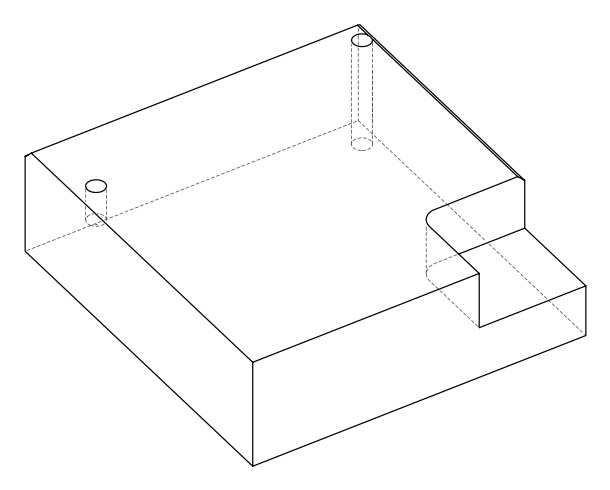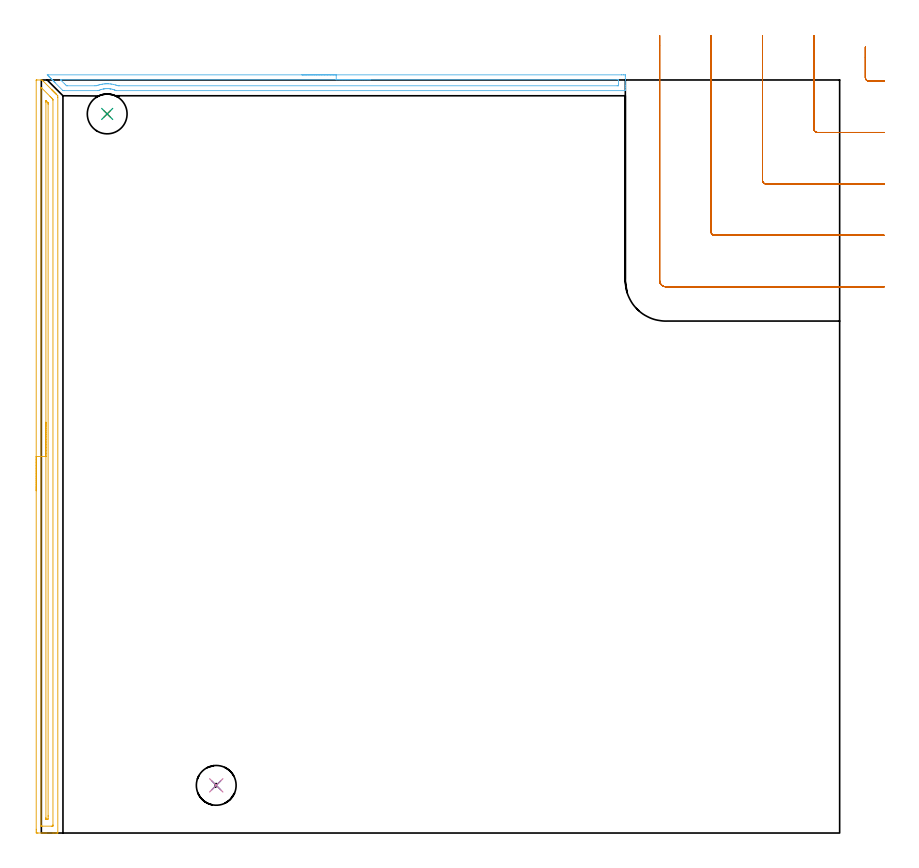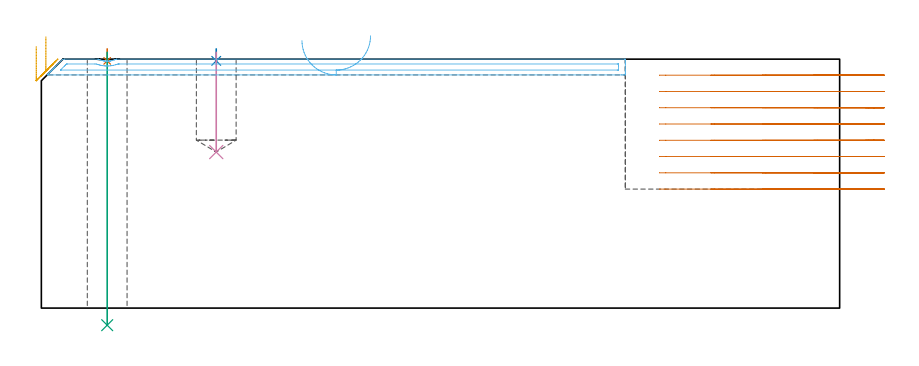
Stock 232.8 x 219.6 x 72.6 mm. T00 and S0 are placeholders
(PLAN: 7 operations, 3 tool changes, 15.9 min)
(1 SPOT_DRILL | STEP1HOLE | NXT0321_9005460120000 | 0.03 min | 1 mm3)
(2 SPOT_DRILL_1 | STEP1POCKET | NXT0321_9005460120000 | 0.03 min | 2 mm3)
(3 DRILL_THROUGH_HOLE_INTO_CENTER | STEP1HOLE | UGT0301_226 | 0.32 min | 7660 mm3)
(4 DRILL_BLIND_HOLE_INTO_CENTER | STEP1POCKET | UGT0301_226 | 0.12 min | 2614 mm3)
(5 AREA_MILL | FG_CHAMFER_SURFACE | UGT0205_001 | 5.39 min | 4361 mm3)
(6 AREA_MILL_1 | FG_CHAMFER_SURFACE_1 | UGT0205_001 | 2.84 min | 1784 mm3)
(7 MILL_CORNER_NOTCH_RECTANGULAR | CORNER_NOTCH_RECTANGULAR | UGT0201_094 | Follow Part, ap 5, ae 75% | 7.17 min | 165364 mm3)
(TOOL NXT0321_9005460120000 | NC Spot Drill, 142deg, 12mm, Carbide, Uncoated | D12 PA142 FL30 Z2)
(TOOL UGT0301_226 | Twist Drill 11.6 mm | D11.6 PA118 FL90 Z2)
(TOOL UGT0205_001 | Chamfer Mill 20 x 3 x 45 deg. | D20 FL50 Z2)
(TOOL UGT0201_094 | End mill 20 mm | D20 FL38 Z4)
(OP 1 SPOT_DRILL)
G17 G21 G94 G90
T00 M6
G54
G17 G0 G90 X19.2 Y209.7 S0 M3
G43 Z82.6 H0
G94 G81 G98 Z72.092 F250. R75.6
G80
M5
M2
(OP 2 SPOT_DRILL_1)
G17 G21 G94 G90
T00 M6
G54
G17 G0 G90 X51. Y13.9 S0 M3
G43 Z82.6 H0
G94 G81 G98 Z72.101 F250. R75.6
G80
M5
M2
(OP 3 DRILL_THROUGH_HOLE_INTO_CENTER)
G17 G21 G94 G90
T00 M6
G54
G17 G0 G90 X19.2 Y209.7 S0 M3
G43 Z82.6 H0
G94 G73 G98 Z-4.985 F250. Q11.084 R74.6
G80
M5
M2
(OP 4 DRILL_BLIND_HOLE_INTO_CENTER)
G17 G21 G94 G90
T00 M6
G54
G17 G0 G90 X51. Y13.9 S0 M3
G43 Z82.6 H0
G94 G81 G98 Z45.5 F250. R74.6
G80
M5
M2
(OP 5 AREA_MILL)
G17 G21 G94 G90
T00 M6
G54
G17 G0 G90 X-1.5 Y99.8 S1061 M3
G43 Z82.6 H0
Z76.3
G94 G1 Y99.838 Z75.428 F250.
Y99.952 Z74.564
Y100.141 Z73.712
Y100.403 Z72.88
Y100.737 Z72.074
Y101.14 Z71.3
Y101.608 Z70.564
Y102.14 Z69.872
Y102.729 Z69.229
Y103.372 Z68.64
Y104.064 Z68.108
Y104.8 Z67.64
Y105.574 Z67.237
Y106.38 Z66.903
Y107.212 Z66.641
Y108.063 Z66.452
Y108.928 Z66.338
Y109.8 Z66.3
Y219.454
X-1.496 Y219.553 Z66.304
X-1.493 Y219.59 Z66.306
X-1.308 Y219.6 Z66.491
X0.104 Z67.904
X0.205 Y219.59 Z68.003
X0.323 Y219.476 Z68.12
X0.495 Y219.305 Z68.294
X3.08 Y216.721 Z70.879
X3.124 Y216.677 Z70.922
X3.17 Y216.631 Z70.969
X3.372 Y216.428 Z71.171
X3.419 Y216.382 Z71.216
X3.467 Y216.333 Z71.266
X3.665 Y216.136 Z71.464
X3.714 Y216.087 Z71.511
X3.764 Y216.036 Z71.563
X3.958 Y215.843 Z71.756
X4.009 Y215.792 Z71.806
X4.061 Y215.739 Z71.86
X4.25 Y215.55 Z72.049
X4.304 Y215.498 Z72.101
X4.359 Y215.442 Z72.157
X4.749 Y215.051 Z72.549
X4.794 Y214.995 Z72.592
X4.8 Y214.55 Z72.6
Y0.146
X4.797 Y0.009 Z72.588
X4.783 Y0.008 Z72.574
X4.475 Y0. Z72.274
X3.999 Z71.799
X3.419 Z71.214
X1.36 Z69.157
X0.765 Z68.56
X0.178 Z67.973
X-1.004 Y0.001 Z66.792
X-1.241 Y0.003 Z66.556
X-1.491 Y0.008 Z66.305
X-1.494 Y0.098 Z66.303
X-1.499 Y0.592 Z66.301
X-1.5 Y1.092 Z66.3
Y109.8
X-0.086 Z67.714
X-0.085 Y217.225 Z67.715
X-0.081 Y217.393 Z67.719
X-0.079 Y217.417 Z67.721
X-0.057 Y217.401 Z67.743
X-0.029 Y217.377 Z67.771
X0. Y217.35 Z67.8
X0.125 Y217.225 Z67.925
X2.535 Y214.816 Z70.335
X2.8 Y214.55 Z70.6
X3.068 Y214.279 Z70.868
X3.249 Y214.093 Z71.049
X3.379 Y213.955 Z71.179
X3.381 Y213.907 Z71.181
X3.385 Y213.693 Z71.185
X3.386 Y2.375 Z71.186
X3.384 Y2.161 Z71.184
X3.381 Y2.054 Z71.181
X3.378 Y2.01 Z71.178
X3.278 Y2.007 Z71.078
X2.906 Y2.001 Z70.706
X0.253 Y2. Z68.053
X0.033 Y2.002 Z67.833
X-0.059 Y2.006 Z67.741
X-0.074 Y2.009 Z67.726
X-0.079 Y2.019 Z67.721
X-0.083 Y2.062 Z67.717
X-0.085 Y2.155 Z67.715
X-0.086 Y109.8 Z67.714
X1.328 Z69.128
X1.329 Y213.091 Z69.129
X1.331 Y213.415 Z69.131
X1.333 Y213.507 Z69.133
X1.335 Y213.549 Z69.135
X1.36 Y213.529 Z69.16
X1.489 Y213.406 Z69.289
X1.65 Y213.248 Z69.45
X1.888 Y213.005 Z69.688
X1.946 Y212.943 Z69.746
X1.965 Y212.911 Z69.765
X1.967 Y212.875 Z69.767
X1.969 Y212.767 Z69.769
X1.971 Y212.444 Z69.771
Y5.049
X1.97 Y4.727 Z69.77
X1.965 Y4.158 Z69.765
X1.957 Y4.01 Z69.757
X1.804 Y4.003 Z69.604
X1.65 Y4.002 Z69.45
X1.493 Y4.005 Z69.293
X1.389 Y4.01 Z69.189
X1.335 Y4.02 Z69.135
X1.333 Y4.051 Z69.133
X1.331 Y4.158 Z69.131
X1.329 Y4.481 Z69.129
X1.328 Y109.8 Z69.128
Y110.672 Z69.166
Y111.536 Z69.28
Y112.388 Z69.469
Y113.22 Z69.732
Y114.026 Z70.065
Y114.8 Z70.468
Y115.536 Z70.937
Y116.228 Z71.468
Y116.871 Z72.057
Y117.46 Z72.701
Y117.991 Z73.393
Y118.46 Z74.128
Y118.863 Z74.902
Y119.197 Z75.708
Y119.459 Z76.54
Y119.648 Z77.392
Y119.762 Z78.257
Y119.8 Z79.128
G0 Z82.6
M5
M2
(OP 6 AREA_MILL_1)
G17 G21 G94 G90
T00 M6
G54
G17 G0 G90 X76. Y221.1 S1061 M3
G43 Z82.6 H0
Z78.
G94 G1 X76.038 Z77.128 F250.
X76.152 Z76.263
X76.341 Z75.412
X76.603 Z74.58
X76.937 Z73.774
X77.34 Z73.
X77.808 Z72.264
X78.34 Z71.572
X78.929 Z70.929
X79.572 Z70.34
X80.264 Z69.808
X81. Z69.34
X81.774 Z68.937
X82.58 Z68.603
X83.412 Z68.341
X84.263 Z68.152
X85.128 Z68.038
X86. Z68.
X169.191
X169.72 Y221.099 Z68.001
X170.242 Y221.093 Z68.003
X170.292 Y221.091 Z68.005
X170.3 Y220.574 Z68.521
Y219.955 Z69.142
Y219.687 Z69.41
Y217.913 Z71.182
Y217.377 Z71.722
Y216.818 Z72.28
Y216.525 Z72.566
X170.291 Y216.503 Z72.588
X170.166 Y216.5 Z72.6
X21.874
X21.796 Y216.505 Z72.591
X21.631 Y216.573 Z72.527
X21.413 Y216.665 Z72.435
X21.353 Y216.687 Z72.412
X21.196 Y216.746 Z72.353
X20.751 Y216.881 Z72.218
X20.302 Y216.986 Z72.113
X20.176 Y217.006 Z72.094
X20.142 Y217.01 Z72.088
X20.035 Y217.026 Z72.072
X19.962 Y217.039 Z72.061
X19.856 Y217.055 Z72.045
X19.408 Y217.086 Z72.012
X19.305 Y217.082 Z72.006
X19.203
X19.147 Y217.081 Z72.003
X19.129
X19.081 Z72.005
X18.961 Y217.083 Z72.01
X18.619 Y217.06 Z72.04
X18.514 Y217.052 Z72.047
X18.287 Y217.014 Z72.083
X18.266 Y217.011 Z72.088
X18.23 Y217.006 Z72.094
X18.066 Y216.98 Z72.12
X17.62 Y216.874 Z72.225
X17.451 Y216.82 Z72.279
X17.17 Y216.729 Z72.37
X16.879 Y216.614 Z72.486
X16.726 Y216.552 Z72.546
X16.604 Y216.505 Z72.591
X16.53 Y216.5 Z72.6
X6.733
X6.299 Y216.506 Z72.592
X6.224 Y216.575 Z72.523
X3.998 Y218.8 Z70.297
X3.938 Y218.861 Z70.238
X3.764 Y219.035 Z70.064
X3.703 Y219.096 Z70.001
X3.644 Y219.156 Z69.943
X3.468 Y219.332 Z69.767
X3.407 Y219.391 Z69.705
X3.35 Y219.45 Z69.649
X3.171 Y219.629 Z69.47
X3.112 Y219.687 Z69.41
X3.055 Y219.744 Z69.355
X2.874 Y219.926 Z69.173
X2.816 Y219.982 Z69.114
X2.761 Y220.039 Z69.06
X2.577 Y220.223 Z68.876
X2.521 Y220.278 Z68.819
X2.467 Y220.333 Z68.766
X2.28 Y220.52 Z68.579
X2.225 Y220.574 Z68.523
X2.068 Y220.732 Z68.368
X1.983 Y220.817 Z68.283
X1.788 Y221.017 Z68.081
X1.717 Y221.094 Z68.004
X1.983 Y221.1 Z68.
X86.
Y219.686 Z69.414
X167.939
X168.161 Y219.683 Z69.417
X168.271 Y219.68 Z69.42
X168.29 Y219.679 Z69.421
X168.293 Y219.662 Z69.438
X168.297 Y219.629 Z69.471
X168.299 Y219.552 Z69.548
X168.3 Y218.441 Z70.659
X168.297 Y218.081 Z71.019
X168.293 Y217.978 Z71.122
X168.29 Y217.921 Z71.179
X168.271 Y217.92 Z71.18
X168.161 Y217.917 Z71.183
X167.939 Y217.914 Z71.186
X22.765
X22.541 Y217.918 Z71.182
X22.431 Y217.921 Z71.179
X22.314 Y217.936 Z71.164
X21.874 Y218.074 Z71.026
X21.643 Y218.143 Z70.957
X20.983 Y218.309 Z70.791
X20.498 Y218.396 Z70.704
X20.093 Y218.452 Z70.648
X19.511 Y218.492 Z70.608
X19.202 Y218.495 Z70.605
X18.908 Y218.493 Z70.607
X18.636 Y218.477 Z70.623
X18.312 Y218.452 Z70.648
X17.837 Y218.386 Z70.714
X17.421 Y218.311 Z70.789
X17.098 Y218.235 Z70.865
X16.847 Y218.171 Z70.929
X16.53 Y218.074 Z71.026
X16.408 Y218.035 Z71.065
X16.079 Y217.927 Z71.173
X15.64 Y217.914 Z71.186
X7.624
X7.401 Y217.919 Z71.181
X7.35 Y217.921 Z71.179
X7.219 Y218.042 Z71.058
X7.023 Y218.232 Z70.868
X6.733 Y218.517 Z70.583
X5.678 Y219.573 Z69.527
X5.641 Y219.612 Z69.488
X5.608 Y219.65 Z69.45
X5.585 Y219.679 Z69.421
X5.622 Y219.68 Z69.42
X5.843 Y219.686 Z69.414
X86.
X86.872 Z69.452
X87.736 Z69.566
X88.588 Z69.755
X89.42 Z70.017
X90.226 Z70.351
X91. Z70.754
X91.736 Z71.223
X92.428 Z71.754
X93.071 Z72.343
X93.66 Z72.986
X94.191 Z73.678
X94.66 Z74.414
X95.063 Z75.188
X95.397 Z75.994
X95.659 Z76.826
X95.848 Z77.678
X95.962 Z78.543
X96. Z79.414
G0 Z82.6
M5
M2
(OP 7 MILL_CORNER_NOTCH_RECTANGULAR)
G17 G21 G94 G90
T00 M6
G54
G17 G0 G90 X240.3 Y229.214 S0 M3
G43 Z82.667 H0
Z67.921
G94 G1 Y226.214 F250.
Y220.295 F500.
G3 X241.295 Y219.3 R1.
G1 X242.8
X245.8 F250.
G0 Z82.667
X225.3 Y232.6
Z67.921
G1 Y229.6
Y205.296 F500.
G3 X226.296 Y204.3 R1.
G1 X242.8
X245.8 F250.
G0 Z82.667
X210.3 Y232.6
Z67.921
G1 Y229.6
Y190.296 F500.
G3 X211.296 Y189.3 R1.
G1 X242.8
X245.8 F250.
G0 Z82.667
X195.3 Y232.6
Z67.921
G1 Y229.6
Y175.296 F500.
G3 X196.296 Y174.3 R1.
G1 X242.8
X245.8 F250.
G0 Z82.667
X180.3 Y232.6
Z67.921
G1 Y229.6
Y161.1 F500.
G3 X182.1 Y159.3 R1.8
G1 X242.8
X245.8 F250.
G0 Z82.667
X240.3 Y229.214
Z63.175
G1 Y226.214
Y220.295 F500.
G3 X241.295 Y219.3 R1.
G1 X242.8
X245.8 F250.
G0 Z82.667
X225.3 Y232.6
Z63.175
G1 Y229.6
Y205.296 F500.
G3 X226.296 Y204.3 R1.
G1 X242.8
X245.8 F250.
G0 Z82.667
X210.3 Y232.6
Z63.175
G1 Y229.6
Y190.296 F500.
G3 X211.296 Y189.3 R1.
G1 X242.8
X245.8 F250.
G0 Z82.667
X195.3 Y232.6
Z63.175
G1 Y229.6
Y175.296 F500.
G3 X196.296 Y174.3 R1.
G1 X242.8
X245.8 F250.
G0 Z82.667
X180.3 Y232.6
Z63.175
G1 Y229.6
Y161.1 F500.
G3 X182.1 Y159.3 R1.8
G1 X242.8
X245.8 F250.
G0 Z82.667
X240.3 Y229.214
Z58.429
G1 Y226.214
Y220.295 F500.
G3 X241.295 Y219.3 R1.
G1 X242.8
X245.8 F250.
G0 Z82.667
X225.3 Y232.6
Z58.429
G1 Y229.6
Y205.296 F500.
G3 X226.296 Y204.3 R1.
G1 X242.8
X245.8 F250.
G0 Z82.667
X210.3 Y232.6
Z58.429
G1 Y229.6
Y190.296 F500.
G3 X211.296 Y189.3 R1.
G1 X242.8
X245.8 F250.
G0 Z82.667
X195.3 Y232.6
Z58.429
G1 Y229.6
Y175.296 F500.
G3 X196.296 Y174.3 R1.
G1 X242.8
X245.8 F250.
G0 Z82.667
X180.3 Y232.6
Z58.429
G1 Y229.6
Y161.1 F500.
G3 X182.1 Y159.3 R1.8
G1 X242.8
X245.8 F250.
G0 Z82.667
X240.3 Y229.214
Z53.683
G1 Y226.214
Y220.295 F500.
G3 X241.295 Y219.3 R1.
G1 X242.8
X245.8 F250.
G0 Z82.667
X225.3 Y232.6
Z53.683
G1 Y229.6
Y205.296 F500.
G3 X226.296 Y204.3 R1.
G1 X242.8
X245.8 F250.
G0 Z82.667
X210.3 Y232.6
Z53.683
G1 Y229.6
Y190.296 F500.
G3 X211.296 Y189.3 R1.
G1 X242.8
X245.8 F250.
G0 Z82.667
X195.3 Y232.6
Z53.683
G1 Y229.6
Y175.296 F500.
G3 X196.296 Y174.3 R1.
G1 X242.8
X245.8 F250.
G0 Z82.667
X180.3 Y232.6
Z53.683
G1 Y229.6
Y161.1 F500.
G3 X182.1 Y159.3 R1.8
G1 X242.8
X245.8 F250.
G0 Z82.667
X240.3 Y229.214
Z48.938
G1 Y226.214
Y220.295 F500.
G3 X241.295 Y219.3 R1.
G1 X242.8
X245.8 F250.
G0 Z82.667
X225.3 Y232.6
Z48.938
G1 Y229.6
Y205.296 F500.
G3 X226.296 Y204.3 R1.
G1 X242.8
X245.8 F250.
G0 Z82.667
X210.3 Y232.6
Z48.938
G1 Y229.6
Y190.296 F500.
G3 X211.296 Y189.3 R1.
G1 X242.8
X245.8 F250.
G0 Z82.667
X195.3 Y232.6
Z48.938
G1 Y229.6
Y175.296 F500.
G3 X196.296 Y174.3 R1.
G1 X242.8
X245.8 F250.
G0 Z82.667
X180.3 Y232.6
Z48.938
G1 Y229.6
Y161.1 F500.
G3 X182.1 Y159.3 R1.8
G1 X242.8
X245.8 F250.
G0 Z82.667
X240.3 Y229.214
Z44.192
G1 Y226.214
Y220.295 F500.
G3 X241.295 Y219.3 R1.
G1 X242.8
X245.8 F250.
G0 Z82.667
X225.3 Y232.6
Z44.192
G1 Y229.6
Y205.296 F500.
G3 X226.296 Y204.3 R1.
G1 X242.8
X245.8 F250.
G0 Z82.667
X210.3 Y232.6
Z44.192
G1 Y229.6
Y190.296 F500.
G3 X211.296 Y189.3 R1.
G1 X242.8
X245.8 F250.
G0 Z82.667
X195.3 Y232.6
Z44.192
G1 Y229.6
Y175.296 F500.
G3 X196.296 Y174.3 R1.
G1 X242.8
X245.8 F250.
G0 Z82.667
X180.3 Y232.6
Z44.192
G1 Y229.6
Y161.1 F500.
G3 X182.1 Y159.3 R1.8
G1 X242.8
X245.8 F250.
G0 Z82.667
X240.3 Y229.214
Z39.446
G1 Y226.214
Y220.295 F500.
G3 X241.295 Y219.3 R1.
G1 X242.8
X245.8 F250.
G0 Z82.667
X225.3 Y232.6
Z39.446
G1 Y229.6
Y205.296 F500.
G3 X226.296 Y204.3 R1.
G1 X242.8
X245.8 F250.
G0 Z82.667
X210.3 Y232.6
Z39.446
G1 Y229.6
Y190.296 F500.
G3 X211.296 Y189.3 R1.
G1 X242.8
X245.8 F250.
G0 Z82.667
X195.3 Y232.6
Z39.446
G1 Y229.6
Y175.296 F500.
G3 X196.296 Y174.3 R1.
G1 X242.8
X245.8 F250.
G0 Z82.667
X180.3 Y232.6
Z39.446
G1 Y229.6
Y161.1 F500.
G3 X182.1 Y159.3 R1.8
G1 X242.8
X245.8 F250.
G0 Z82.667
X240.3 Y229.214
Z34.7
G1 Y226.214
Y220.295 F500.
G3 X241.295 Y219.3 R1.
G1 X242.8
X245.8 F250.
G0 Z82.667
X225.3 Y232.6
Z34.7
G1 Y229.6
Y205.296 F500.
G3 X226.296 Y204.3 R1.
G1 X242.8
X245.8 F250.
G0 Z82.667
X210.3 Y232.6
Z34.7
G1 Y229.6
Y190.296 F500.
G3 X211.296 Y189.3 R1.
G1 X242.8
X245.8 F250.
G0 Z82.667
X195.3 Y232.6
Z34.7
G1 Y229.6
Y175.296 F500.
G3 X196.296 Y174.3 R1.
G1 X242.8
X245.8 F250.
G0 Z82.667
X180.3 Y232.6
Z34.7
G1 Y229.6
Y161.1 F500.
G3 X182.1 Y159.3 R1.8
G1 X242.8
X245.8 F250.
G0 Z82.667
M5
M2
